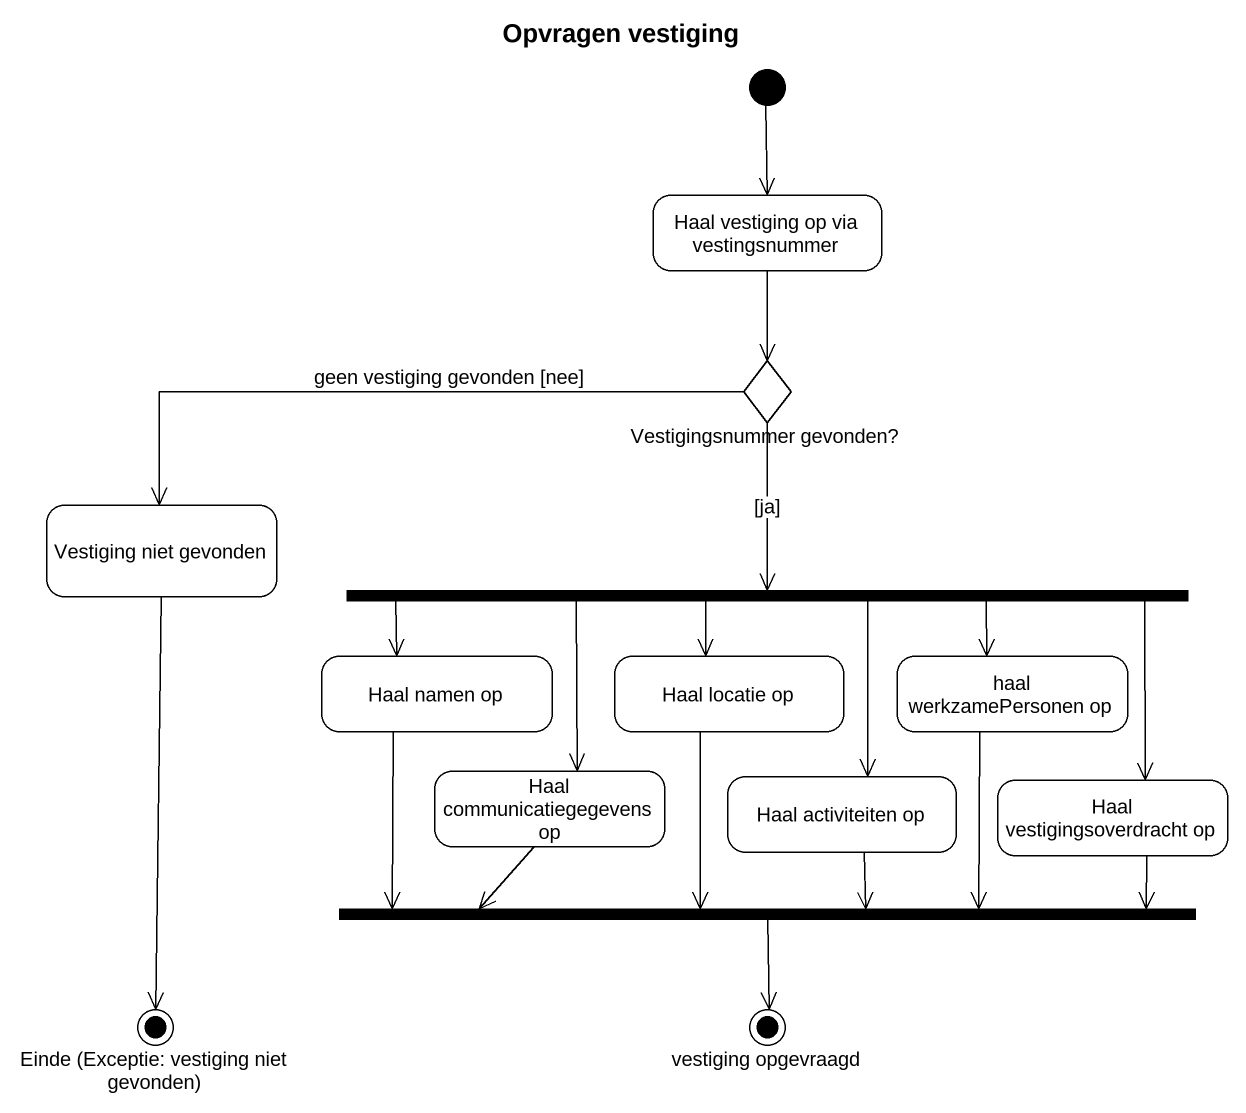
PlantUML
@startuml
title Opvragen vestiging
hide empty description
state "Haal vestiging op via vestingsnummer" as Haal_vestiging_op_via
state "Vestigingsnummer gevonden?" as Vestigingsnummer_gevonden <<choice>>
state "Vestiging niet gevonden" as Vestiging_niet_gevonden
state fork1 <<fork>>
state "Haal namen op" as Haal_namen_op
state "Haal locatie op" as Haal_locatie_op
state "haal werkzamePersonen op" as haal_werkzamePersonen_op
state "Haal communicatiegegevens op" as Haal_communicatiegegevens_op
state "Haal activiteiten op" as Haal_activiteiten_op
state "Haal vestigingsoverdracht op" as Haal_vestigingsoverdracht_op
state fork2 <<join>>
state "Einde (Exceptie: vestiging niet gevonden)" as Einde_Exceptie_vestiging <<end>>
state "vestiging opgevraagd" as vestiging_opgevraagd <<end>>
[*] --> Haal_vestiging_op_via
Haal_vestiging_op_via --> Vestigingsnummer_gevonden
Vestigingsnummer_gevonden -left-> Vestiging_niet_gevonden : geen vestiging gevonden [nee]
Vestigingsnummer_gevonden --> fork1 : [ja]
Vestiging_niet_gevonden --> Einde_Exceptie_vestiging
fork1 -left-> Haal_namen_op
fork1 --> Haal_locatie_op
fork1 -right-> haal_werkzamePersonen_op
fork1 --> Haal_communicatiegegevens_op
fork1 --> Haal_activiteiten_op
fork1 --> Haal_vestigingsoverdracht_op
Haal_namen_op --> fork2
Haal_locatie_op --> fork2
haal_werkzamePersonen_op --> fork2
Haal_communicatiegegevens_op -right-> fork2
Haal_activiteiten_op --> fork2
Haal_vestigingsoverdracht_op -left-> fork2
fork2 --> vestiging_opgevraagd
@enduml
